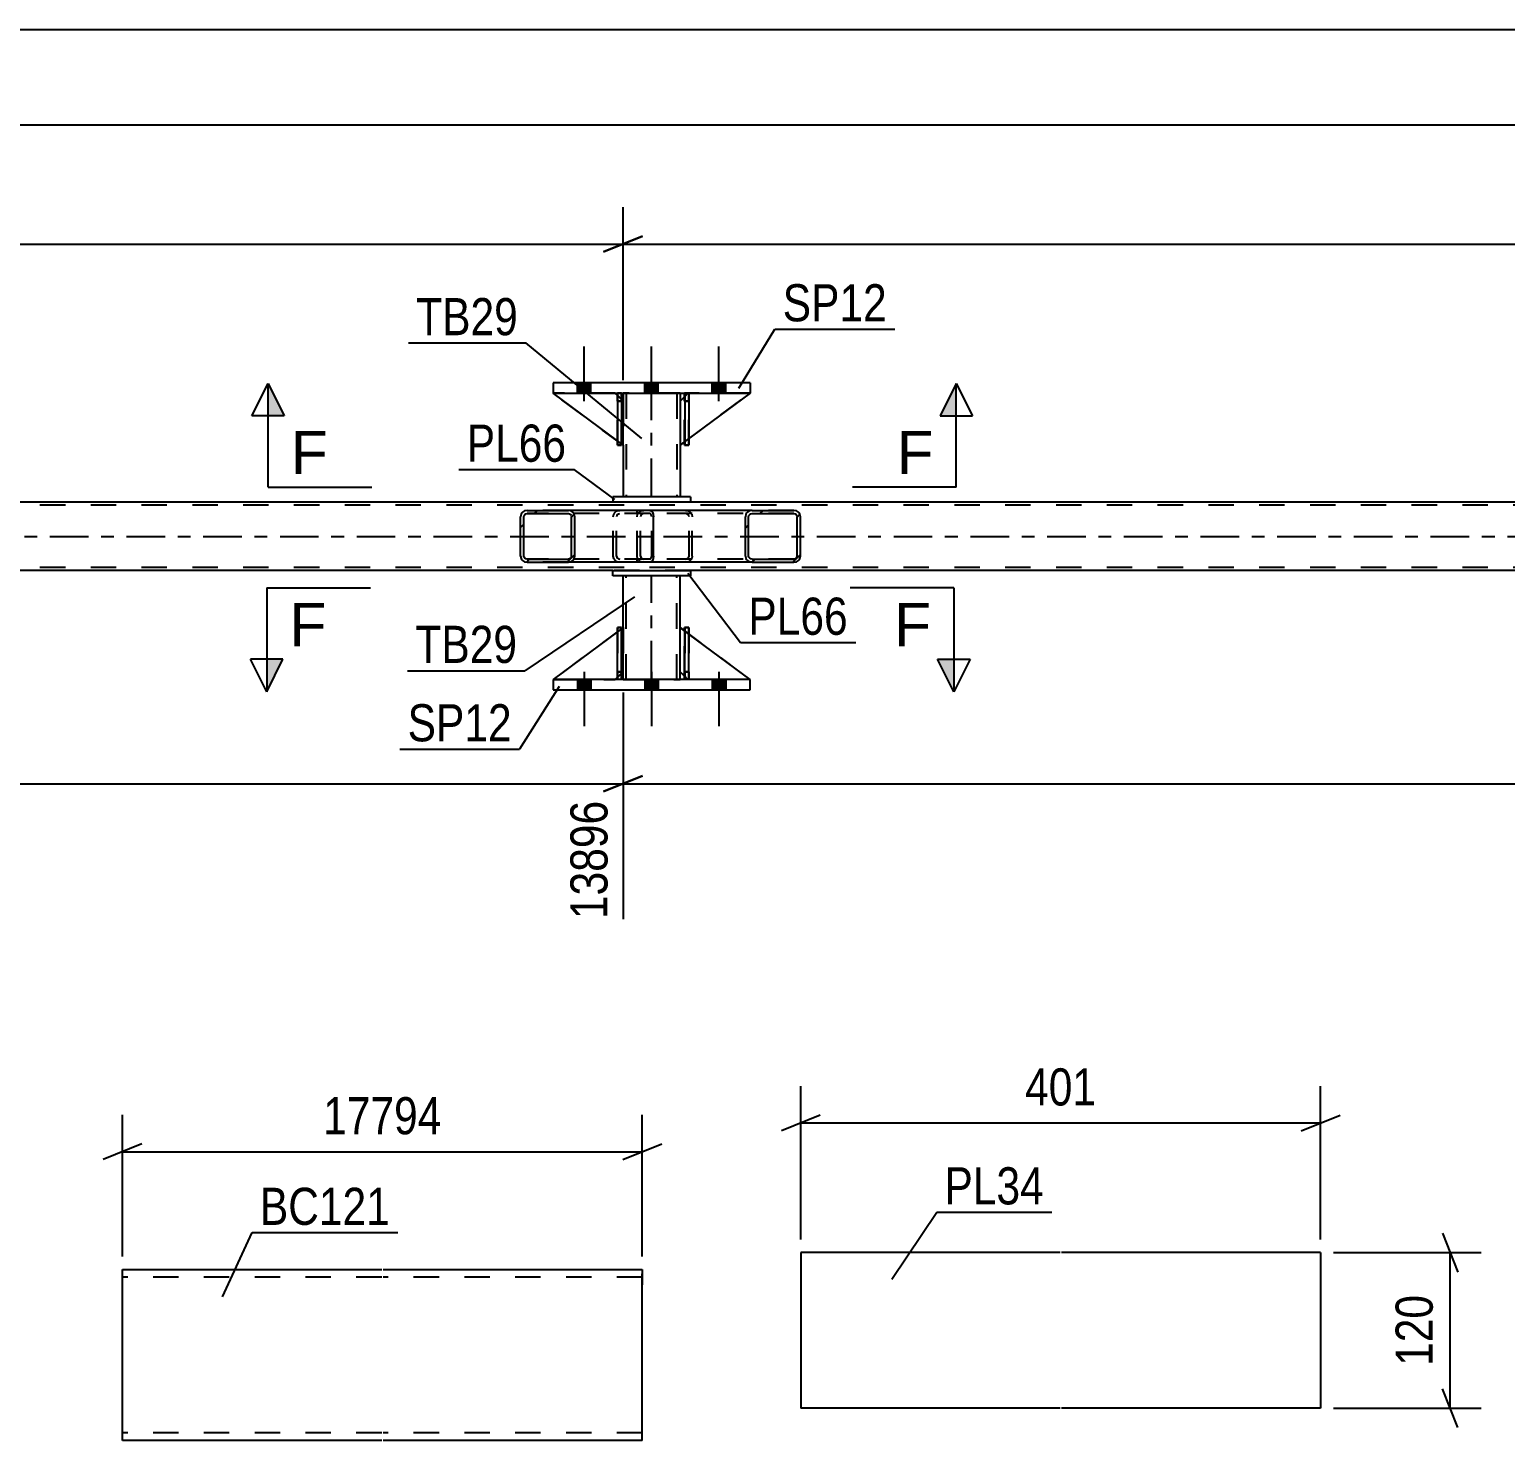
# Model space of a CAD drawing. Header units: millimetres. Extents: x 0 to 841, y 0 to 594.
# Drawn here: x 545.5 to 659.4, y 151.5 to 260.3 of the extents above; entities that cross this region are included whole.
import ezdxf

# ---------------------------------------------------------------- set-up
doc = ezdxf.new("R2010")
doc.units = ezdxf.units.MM
doc.linetypes.add('DXK_LINE_DOT2', pattern=[3.9198, 1.9599, -1.9599])
doc.linetypes.add('DXK_LINE_DOT3', pattern=[5.9187, 2.979, -0.9799, 0.9799, -0.9799])
doc.styles.add('Arial', font='ARIAL.TTF', dxfattribs={"height": 0.2})
doc.styles.add('Arial Narrow', font='ARIALN.TTF', dxfattribs={"height": 0.2})

# ---------------------------------------------------------------- blocks, each defined once
blk = doc.blocks.new('Part-275727060-3989 - 3899')
at = {"color": 7, "linetype": 'DXK_LINE_DOT2'}
for p, q in [((591.21, 214.17), (590.89, 214.17)), ((590.89, 210.77), (590.89, 214.17)), ((590.89, 210.17), (590.89, 214.17)), ((591.21, 214.17), (591.21, 210.77)), ((591.21, 210.17), (591.21, 214.17)), ((591.21, 210.77), (590.89, 210.77)), ((590.89, 210.17), (590.89, 210.77)), ((591.21, 210.77), (591.21, 210.17)), ((591.21, 210.17), (590.89, 210.17)), ((591.21, 210.17), (591.21, 210.17))]:
    blk.add_line(p, q, dxfattribs=at)
blk = doc.blocks.new('Part-275727060-4153 - 3899')
at = {"color": 7, "linetype": 'DXK_LINE_DOT2'}
for p, q in [((591.33, 214.17), (585.93, 210.17)), ((591.33, 210.77), (591.33, 214.17)), ((591.33, 214.17), (591.33, 210.77)), ((590.73, 210.17), (591.33, 210.77)), ((591.33, 210.77), (590.73, 210.17)), ((591.33, 210.77), (591.33, 210.77)), ((585.93, 210.17), (590.73, 210.17))]:
    blk.add_line(p, q, dxfattribs=at)
blk = doc.blocks.new('Bolt-275727060-3951 - 3899')
at = {"linetype": 'Continuous'}
for points in [[(588.85, 210.17), (587.81, 210.17), (587.81, 209.37), (588.85, 209.37)], [(588.85, 210.17), (587.81, 210.17), (587.81, 209.37), (588.85, 209.37)], [(588.85, 210.17), (587.81, 210.17), (587.81, 209.37), (588.85, 209.37)], [(594.05, 210.17), (593.01, 210.17), (593.01, 209.37), (594.05, 209.37)], [(594.05, 210.17), (593.01, 210.17), (593.01, 209.37), (594.05, 209.37)], [(599.25, 210.17), (598.21, 210.17), (598.21, 209.37), (599.25, 209.37)], [(599.25, 210.17), (598.21, 210.17), (598.21, 209.37), (599.25, 209.37)], [(599.25, 210.17), (598.21, 210.17), (598.21, 209.37), (599.25, 209.37)]]:
    blk.add_hatch(color=1, dxfattribs=at).paths.add_polyline_path(points)
at = {"color": 1, "linetype": 'Continuous'}
for p, q in [((588.33, 210.77), (588.33, 206.57)), ((588.33, 210.77), (588.33, 206.57)), ((588.33, 210.77), (588.33, 206.57)), ((593.53, 210.77), (593.53, 206.57)), ((593.53, 210.77), (593.53, 206.57)), ((598.73, 210.77), (598.73, 206.57)), ((598.73, 210.77), (598.73, 206.57)), ((598.73, 210.77), (598.73, 206.57)), ((587.81, 210.17), (587.81, 209.37)), ((587.81, 210.17), (587.81, 209.37)), ((587.81, 210.17), (587.81, 209.37)), ((588.85, 210.17), (588.85, 209.37)), ((588.85, 210.17), (588.85, 209.37)), ((588.85, 210.17), (588.85, 209.37)), ((593.01, 210.17), (593.01, 209.37)), ((593.01, 210.17), (593.01, 209.37)), ((594.05, 210.17), (594.05, 209.37)), ((594.05, 210.17), (594.05, 209.37)), ((598.21, 210.17), (598.21, 209.37)), ((598.21, 210.17), (598.21, 209.37)), ((598.21, 210.17), (598.21, 209.37)), ((599.25, 210.17), (599.25, 209.37)), ((599.25, 210.17), (599.25, 209.37)), ((599.25, 210.17), (599.25, 209.37))]:
    blk.add_line(p, q, dxfattribs=at)
blk = doc.blocks.new('Bolt-275727060-3952 - 3899')
at = {"linetype": 'Continuous'}
for points in [[(587.81, 232.25), (588.85, 232.25), (588.85, 233.05), (587.81, 233.05)], [(587.81, 232.25), (588.85, 232.25), (588.85, 233.05), (587.81, 233.05)], [(587.81, 232.25), (588.85, 232.25), (588.85, 233.05), (587.81, 233.05)], [(593.01, 232.25), (594.05, 232.25), (594.05, 233.05), (593.01, 233.05)], [(593.01, 232.25), (594.05, 232.25), (594.05, 233.05), (593.01, 233.05)], [(598.21, 232.25), (599.25, 232.25), (599.25, 233.05), (598.21, 233.05)], [(598.21, 232.25), (599.25, 232.25), (599.25, 233.05), (598.21, 233.05)], [(598.21, 232.25), (599.25, 232.25), (599.25, 233.05), (598.21, 233.05)]]:
    blk.add_hatch(color=1, dxfattribs=at).paths.add_polyline_path(points)
at = {"color": 1, "linetype": 'Continuous'}
for p, q in [((588.33, 231.65), (588.33, 235.85)), ((588.33, 231.65), (588.33, 235.85)), ((588.33, 231.65), (588.33, 235.85)), ((593.53, 231.65), (593.53, 235.85)), ((593.53, 231.65), (593.53, 235.85)), ((598.73, 231.65), (598.73, 235.85)), ((598.73, 231.65), (598.73, 235.85)), ((598.73, 231.65), (598.73, 235.85)), ((587.81, 232.25), (587.81, 233.05)), ((587.81, 232.25), (587.81, 233.05)), ((587.81, 232.25), (587.81, 233.05)), ((588.85, 232.25), (588.85, 233.05)), ((588.85, 232.25), (588.85, 233.05)), ((588.85, 232.25), (588.85, 233.05)), ((593.01, 232.25), (593.01, 233.05)), ((593.01, 232.25), (593.01, 233.05)), ((594.05, 232.25), (594.05, 233.05)), ((594.05, 232.25), (594.05, 233.05)), ((598.21, 232.25), (598.21, 233.05)), ((598.21, 232.25), (598.21, 233.05)), ((598.21, 232.25), (598.21, 233.05)), ((599.25, 232.25), (599.25, 233.05)), ((599.25, 232.25), (599.25, 233.05)), ((599.25, 232.25), (599.25, 233.05))]:
    blk.add_line(p, q, dxfattribs=at)
blk = doc.blocks.new('Part-275727060-3961 - 3899')
at = {"color": 7, "linetype": 'DXK_LINE_DOT2'}
for p, q in [((732.53, 223.61), (73.61, 223.61)), ((596.53, 223.85), (590.53, 223.85)), ((732.53, 218.81), (73.61, 218.81)), ((596.53, 218.57), (590.53, 218.57))]:
    blk.add_line(p, q, dxfattribs=at)
at = {"color": 2, "linetype": 'Continuous'}
for p, q in [((590.53, 223.85), (341.12, 223.85)), ((732.53, 223.85), (596.53, 223.85)), ((590.53, 218.57), (341.12, 218.57)), ((732.53, 218.57), (596.53, 218.57))]:
    blk.add_line(p, q, dxfattribs=at)
at = {"color": 7, "linetype": 'DXK_LINE_DOT3'}
blk.add_line((73.61, 221.21), (732.53, 221.21), dxfattribs=at)
blk = doc.blocks.new('Part-275727060-3987 - 3899')
at = {"color": 2, "linetype": 'Continuous'}
for p, q in [((590.89, 210.17), (590.89, 214.17)), ((590.89, 214.17), (591.21, 214.17)), ((591.21, 210.17), (591.21, 214.17)), ((590.89, 210.17), (590.89, 210.17)), ((591.21, 210.17), (590.89, 210.17))]:
    blk.add_line(p, q, dxfattribs=at)
at = {"color": 7, "linetype": 'DXK_LINE_DOT2'}
for p, q in [((590.89, 214.17), (590.89, 210.77)), ((591.21, 210.77), (591.21, 214.17)), ((590.89, 210.77), (590.89, 210.17)), ((590.89, 210.77), (591.21, 210.77)), ((591.21, 210.17), (591.21, 210.77)), ((591.21, 210.17), (591.21, 210.17))]:
    blk.add_line(p, q, dxfattribs=at)
blk = doc.blocks.new('Part-275727060-4003 - 3899')
at = {"color": 2, "linetype": 'Continuous'}
for p, q in [((591.21, 232.25), (590.89, 232.25)), ((590.89, 232.25), (590.89, 228.25)), ((591.21, 232.25), (591.21, 232.25)), ((591.21, 232.25), (591.21, 228.25)), ((591.21, 228.25), (590.89, 228.25))]:
    blk.add_line(p, q, dxfattribs=at)
at = {"color": 7, "linetype": 'DXK_LINE_DOT2'}
for p, q in [((590.89, 231.65), (590.89, 232.25)), ((591.21, 231.65), (590.89, 231.65)), ((590.89, 231.65), (590.89, 228.25)), ((591.21, 231.65), (591.21, 232.25)), ((591.21, 232.25), (591.21, 232.25)), ((591.21, 228.25), (591.21, 231.65))]:
    blk.add_line(p, q, dxfattribs=at)
blk = doc.blocks.new('Part-275727060-4005 - 3899')
at = {"color": 7, "linetype": 'DXK_LINE_DOT2'}
for p, q in [((590.89, 231.65), (590.89, 232.25)), ((590.89, 232.25), (590.89, 232.25)), ((590.89, 232.25), (590.89, 228.25)), ((591.21, 232.25), (590.89, 232.25)), ((590.89, 228.25), (590.89, 231.65)), ((590.89, 231.65), (591.21, 231.65)), ((591.21, 231.65), (591.21, 232.25)), ((591.21, 228.25), (591.21, 232.25)), ((591.21, 231.65), (591.21, 228.25)), ((590.89, 228.25), (591.21, 228.25))]:
    blk.add_line(p, q, dxfattribs=at)
blk = doc.blocks.new('Part-275727060-4088 - 3899')
at = {"linetype": 'Continuous'}
h = blk.add_hatch(dxfattribs=at)
h.set_pattern_fill('', scale=0.7, style=0, pattern_type=0)
h.set_pattern_definition([(45, (587.5722, 222.9175), (-1.57154, 1.57154), [])])
h.paths.add_polyline_path([(587.61, 222.73), (587.57, 222.92), (587.46, 223.07), (587.3, 223.18), (587.11, 223.21), (583.92, 223.21), (583.73, 223.18), (583.57, 223.07), (583.46, 222.92), (583.42, 222.73), (583.42, 219.69), (583.46, 219.51), (583.57, 219.35), (583.73, 219.25), (583.92, 219.21), (587.11, 219.21), (587.3, 219.25), (587.46, 219.35), (587.57, 219.51), (587.61, 219.69)])
h.paths.add_polyline_path([(587.34, 219.6), (587.29, 219.52), (587.2, 219.47), (587.11, 219.45), (583.92, 219.45), (583.83, 219.47), (583.75, 219.52), (583.69, 219.6), (583.67, 219.69), (583.67, 222.73), (583.69, 222.83), (583.75, 222.9), (583.83, 222.96), (583.92, 222.97), (587.11, 222.97), (587.2, 222.96), (587.29, 222.9), (587.34, 222.83), (587.36, 222.73), (587.36, 219.69)])
at = {"color": 2, "linetype": 'Continuous'}
for p, q in [((583.92, 223.21), (583.73, 223.18)), ((583.92, 223.21), (587.11, 223.21)), ((593.41, 223.21), (587.11, 223.21)), ((587.3, 223.18), (587.11, 223.21)), ((593.41, 223.21), (593.51, 223.18)), ((583.46, 222.92), (583.42, 222.73)), ((583.42, 219.69), (583.42, 222.73)), ((583.67, 222.73), (583.69, 222.83)), ((583.67, 219.69), (583.67, 222.73)), ((583.69, 222.83), (583.75, 222.9)), ((583.75, 222.9), (583.83, 222.96)), ((583.83, 222.96), (583.92, 222.97)), ((583.92, 222.97), (587.11, 222.97)), ((587.11, 222.97), (587.2, 222.96)), ((587.2, 222.96), (587.29, 222.9)), ((587.29, 222.9), (587.34, 222.83)), ((587.34, 222.83), (587.36, 222.73)), ((587.36, 219.69), (587.36, 222.73)), ((587.61, 222.73), (587.57, 222.92)), ((587.61, 219.69), (587.61, 222.73)), ((593.51, 223.18), (593.6, 223.07)), ((593.6, 223.07), (593.66, 222.92)), ((593.66, 222.92), (593.68, 222.73)), ((593.68, 219.69), (593.68, 222.73)), ((583.42, 219.69), (583.46, 219.51)), ((583.69, 219.6), (583.67, 219.69)), ((583.75, 219.52), (583.69, 219.6)), ((583.73, 219.25), (583.92, 219.21)), ((583.83, 219.47), (583.75, 219.52)), ((583.92, 219.45), (583.83, 219.47)), ((583.92, 219.45), (587.11, 219.45)), ((583.92, 219.21), (587.11, 219.21)), ((587.2, 219.47), (587.11, 219.45)), ((587.11, 219.21), (587.3, 219.25)), ((593.41, 219.21), (587.11, 219.21)), ((587.29, 219.52), (587.2, 219.47)), ((587.34, 219.6), (587.29, 219.52)), ((587.36, 219.69), (587.34, 219.6)), ((587.57, 219.51), (587.61, 219.69)), ((593.51, 219.25), (593.41, 219.21)), ((593.6, 219.35), (593.51, 219.25)), ((593.66, 219.51), (593.6, 219.35)), ((593.68, 219.69), (593.66, 219.51))]:
    blk.add_line(p, q, dxfattribs=at)
at = {"color": 7, "linetype": 'DXK_LINE_DOT2'}
for p, q in [((587.11, 223.21), (583.92, 223.21)), ((590.88, 223.18), (591.07, 223.21)), ((592.42, 222.97), (592.42, 223.21)), ((593.41, 222.97), (583.92, 222.97)), ((590.57, 222.73), (590.61, 222.92)), ((590.57, 219.69), (590.57, 222.73)), ((590.84, 222.83), (590.82, 222.73)), ((590.82, 219.69), (590.82, 222.73)), ((590.9, 222.9), (590.84, 222.83)), ((590.9, 222.9), (590.92, 222.92)), ((590.92, 222.92), (590.98, 222.96)), ((590.98, 222.96), (591.07, 222.97)), ((593.46, 222.96), (593.41, 222.97)), ((593.5, 222.9), (593.46, 222.96)), ((593.53, 222.83), (593.5, 222.9)), ((593.54, 222.73), (593.53, 222.83)), ((593.54, 219.69), (593.54, 222.73)), ((593.41, 219.45), (583.92, 219.45)), ((587.11, 219.21), (583.92, 219.21)), ((590.61, 219.51), (590.57, 219.69)), ((590.82, 219.69), (590.84, 219.6)), ((590.84, 219.6), (590.9, 219.52)), ((591.07, 219.21), (590.88, 219.25)), ((590.9, 219.52), (590.98, 219.47)), ((590.98, 219.47), (591.07, 219.45)), ((592.42, 219.21), (592.42, 219.45)), ((593.41, 219.45), (593.46, 219.47)), ((593.46, 219.47), (593.5, 219.52)), ((593.5, 219.52), (593.53, 219.6)), ((593.53, 219.6), (593.54, 219.69))]:
    blk.add_line(p, q, dxfattribs=at)
at = {"color": 2, "linetype": 'Continuous'}
for centre, start, end in [((583.91, 222.72), 111.1941, 156.1506), ((587.12, 222.72), 23.8494, 68.8059), ((583.91, 219.71), 203.8494, 248.8059), ((587.12, 219.71), 291.1941, 336.1506)]:
    blk.add_arc(centre, 0.492, start, end, dxfattribs=at)
at = {"color": 7, "linetype": 'DXK_LINE_DOT2'}
for centre, start, end in [((591.06, 222.72), 111.1941, 156.1506), ((591.06, 219.71), 203.8494, 248.8059)]:
    blk.add_arc(centre, 0.492, start, end, dxfattribs=at)
blk = doc.blocks.new('Part-275727060-4090 - 3899')
at = {"linetype": 'Continuous'}
h = blk.add_hatch(dxfattribs=at)
h.set_pattern_fill('', scale=0.7, style=0, pattern_type=0)
h.set_pattern_definition([(45, (604.983, 222.9175), (-1.57154, 1.57154), [])])
h.paths.add_polyline_path([(605.02, 222.73), (604.98, 222.92), (604.87, 223.07), (604.71, 223.18), (604.51, 223.21), (601.28, 223.21), (601.08, 223.18), (600.91, 223.07), (600.8, 222.92), (600.77, 222.73), (600.77, 219.69), (600.8, 219.51), (600.91, 219.35), (601.08, 219.25), (601.28, 219.21), (604.51, 219.21), (604.71, 219.25), (604.87, 219.35), (604.98, 219.51), (605.02, 219.69)])
h.paths.add_polyline_path([(604.75, 219.6), (604.69, 219.52), (604.61, 219.47), (604.51, 219.45), (601.28, 219.45), (601.18, 219.47), (601.1, 219.52), (601.04, 219.6), (601.02, 219.69), (601.02, 222.73), (601.04, 222.83), (601.1, 222.9), (601.18, 222.96), (601.28, 222.97), (604.51, 222.97), (604.61, 222.96), (604.69, 222.9), (604.75, 222.83), (604.77, 222.73), (604.77, 219.69)])
at = {"color": 7, "linetype": 'DXK_LINE_DOT2'}
for p, q in [((592.73, 223.18), (592.93, 223.21)), ((593.41, 223.21), (592.93, 223.21)), ((596.16, 223.21), (596.36, 223.18)), ((604.51, 223.21), (601.28, 223.21)), ((592.42, 222.73), (592.45, 222.92)), ((592.42, 219.69), (592.42, 222.73)), ((592.69, 222.83), (592.67, 222.73)), ((592.67, 219.69), (592.67, 222.73)), ((592.75, 222.9), (592.69, 222.83)), ((592.83, 222.96), (592.75, 222.9)), ((592.93, 222.97), (592.83, 222.96)), ((604.51, 222.97), (592.93, 222.97)), ((596.26, 222.96), (596.16, 222.97)), ((596.34, 222.9), (596.26, 222.96)), ((596.4, 222.83), (596.34, 222.9)), ((596.42, 222.73), (596.4, 222.83)), ((596.42, 219.69), (596.42, 222.73)), ((596.63, 222.92), (596.67, 222.73)), ((596.67, 219.69), (596.67, 222.73)), ((592.45, 219.51), (592.42, 219.69)), ((592.67, 219.69), (592.69, 219.6)), ((592.69, 219.6), (592.75, 219.52)), ((592.93, 219.21), (592.73, 219.25)), ((592.75, 219.52), (592.83, 219.47)), ((592.83, 219.47), (592.93, 219.45)), ((604.51, 219.45), (592.93, 219.45)), ((593.41, 219.21), (592.93, 219.21)), ((596.16, 219.45), (596.26, 219.47)), ((596.36, 219.25), (596.16, 219.21)), ((596.26, 219.47), (596.34, 219.52)), ((596.34, 219.52), (596.4, 219.6)), ((596.4, 219.6), (596.42, 219.69)), ((596.67, 219.69), (596.63, 219.51)), ((601.28, 219.21), (604.51, 219.21))]:
    blk.add_line(p, q, dxfattribs=at)
at = {"color": 2, "linetype": 'Continuous'}
for p, q in [((601.28, 223.21), (593.41, 223.21)), ((601.28, 223.21), (601.08, 223.18)), ((601.28, 223.21), (604.51, 223.21)), ((604.71, 223.18), (604.51, 223.21)), ((600.8, 222.92), (600.77, 222.73)), ((600.77, 219.69), (600.77, 222.73)), ((601.02, 222.73), (601.04, 222.83)), ((601.02, 219.69), (601.02, 222.73)), ((601.04, 222.83), (601.1, 222.9)), ((601.1, 222.9), (601.18, 222.96)), ((601.18, 222.96), (601.28, 222.97)), ((601.28, 222.97), (604.51, 222.97)), ((604.51, 222.97), (604.61, 222.96)), ((604.61, 222.96), (604.69, 222.9)), ((604.69, 222.9), (604.75, 222.83)), ((604.75, 222.83), (604.77, 222.73)), ((604.77, 219.69), (604.77, 222.73)), ((605.02, 222.73), (604.98, 222.92)), ((605.02, 219.69), (605.02, 222.73)), ((601.28, 219.21), (593.41, 219.21)), ((600.77, 219.69), (600.8, 219.51)), ((601.04, 219.6), (601.02, 219.69)), ((601.1, 219.52), (601.04, 219.6)), ((601.08, 219.25), (601.28, 219.21)), ((601.18, 219.47), (601.1, 219.52)), ((601.28, 219.45), (601.18, 219.47)), ((601.28, 219.45), (604.51, 219.45)), ((601.28, 219.21), (604.51, 219.21)), ((604.61, 219.47), (604.51, 219.45)), ((604.51, 219.21), (604.71, 219.25)), ((604.69, 219.52), (604.61, 219.47)), ((604.75, 219.6), (604.69, 219.52)), ((604.77, 219.69), (604.75, 219.6)), ((604.98, 219.51), (605.02, 219.69))]:
    blk.add_line(p, q, dxfattribs=at)
at = {"color": 7, "linetype": 'DXK_LINE_DOT2'}
for centre, start, end in [((592.91, 222.71), 110.7583, 155.68), ((596.18, 222.71), 24.3199, 69.2417), ((592.91, 219.71), 204.3199, 249.2417), ((596.18, 219.71), 290.7583, 335.68)]:
    blk.add_arc(centre, 0.496, start, end, dxfattribs=at)
at = {"color": 2, "linetype": 'Continuous'}
for centre, start, end in [((601.26, 222.71), 110.7583, 155.68), ((604.53, 222.71), 24.32, 69.2417), ((601.26, 219.71), 204.32, 249.2417), ((604.53, 219.71), 290.7583, 335.68)]:
    blk.add_arc(centre, 0.496, start, end, dxfattribs=at)
blk = doc.blocks.new('Part-275727060-4098 - 3899')
at = {"color": 2, "linetype": 'Continuous'}
for p, q in [((591.33, 232.25), (591.33, 231.65)), ((595.73, 232.25), (595.73, 231.65)), ((591.33, 228.25), (591.33, 224.25)), ((595.73, 228.25), (595.73, 224.25))]:
    blk.add_line(p, q, dxfattribs=at)
at = {"color": 7, "linetype": 'DXK_LINE_DOT2'}
for p, q in [((595.73, 232.25), (591.33, 232.25)), ((591.33, 231.65), (591.33, 228.25)), ((591.57, 232.25), (591.57, 224.25)), ((595.49, 232.25), (595.49, 224.25)), ((595.73, 231.65), (595.73, 228.25)), ((595.73, 224.25), (591.33, 224.25))]:
    blk.add_line(p, q, dxfattribs=at)
at = {"color": 7, "linetype": 'DXK_LINE_DOT3'}
blk.add_line((593.53, 224.25), (593.53, 232.25), dxfattribs=at)
blk = doc.blocks.new('Part-275727060-4120 - 3899')
at = {"color": 2, "linetype": 'Continuous'}
for p, q in [((596.53, 224.25), (590.53, 224.25)), ((590.53, 224.25), (590.53, 223.85)), ((596.53, 223.85), (590.53, 223.85)), ((596.53, 224.25), (596.53, 223.85))]:
    blk.add_line(p, q, dxfattribs=at)
blk = doc.blocks.new('Part-275727060-4125 - 3899')
at = {"color": 2, "linetype": 'Continuous'}
for p, q in [((590.53, 218.57), (596.53, 218.57)), ((590.53, 218.17), (590.53, 218.57)), ((596.53, 218.17), (590.53, 218.17)), ((596.53, 218.57), (596.53, 218.17))]:
    blk.add_line(p, q, dxfattribs=at)
blk = doc.blocks.new('Part-275727060-4130 - 3899')
at = {"color": 2, "linetype": 'Continuous'}
for p, q in [((591.33, 214.17), (591.33, 218.17)), ((595.73, 214.17), (595.73, 218.17)), ((591.33, 210.17), (591.33, 210.77)), ((595.73, 210.17), (595.73, 210.77))]:
    blk.add_line(p, q, dxfattribs=at)
at = {"color": 7, "linetype": 'DXK_LINE_DOT2'}
for p, q in [((595.73, 218.17), (591.33, 218.17)), ((591.57, 210.17), (591.57, 218.17)), ((595.49, 210.17), (595.49, 218.17)), ((591.33, 210.77), (591.33, 214.17)), ((595.73, 210.77), (595.73, 214.17)), ((591.33, 210.17), (595.73, 210.17))]:
    blk.add_line(p, q, dxfattribs=at)
at = {"color": 7, "linetype": 'DXK_LINE_DOT3'}
blk.add_line((593.53, 210.17), (593.53, 218.17), dxfattribs=at)
blk = doc.blocks.new('Part-275727060-4135 - 3899')
at = {"color": 2, "linetype": 'Continuous'}
for p, q in [((601.13, 233.05), (585.93, 233.05)), ((585.93, 233.05), (585.93, 232.25)), ((601.13, 233.05), (601.13, 232.25)), ((585.93, 232.25), (601.13, 232.25))]:
    blk.add_line(p, q, dxfattribs=at)
blk = doc.blocks.new('Part-275727060-4140 - 3899')
at = {"color": 2, "linetype": 'Continuous'}
for p, q in [((601.13, 210.17), (585.93, 210.17)), ((585.93, 210.17), (585.93, 209.37)), ((601.13, 209.37), (601.13, 210.17)), ((585.93, 209.37), (601.13, 209.37))]:
    blk.add_line(p, q, dxfattribs=at)
blk = doc.blocks.new('Part-275727060-4142 - 3899')
at = {"color": 7, "linetype": 'DXK_LINE_DOT2'}
for p, q in [((596.08, 231.65), (596.08, 232.25)), ((596.08, 232.25), (596.09, 232.25)), ((596.09, 232.25), (596.08, 228.25)), ((596.41, 232.25), (596.08, 232.25)), ((596.08, 228.25), (596.08, 231.65)), ((596.08, 231.65), (596.4, 231.65)), ((596.4, 231.65), (596.4, 232.25)), ((596.4, 228.25), (596.41, 232.25)), ((596.4, 231.65), (596.4, 228.25)), ((596.08, 228.25), (596.4, 228.25))]:
    blk.add_line(p, q, dxfattribs=at)
blk = doc.blocks.new('Part-275727060-4144 - 3899')
at = {"color": 2, "linetype": 'Continuous'}
for p, q in [((596.41, 232.25), (596.09, 232.25)), ((596.09, 232.25), (596.09, 228.25)), ((596.41, 232.25), (596.41, 232.25)), ((596.41, 232.25), (596.41, 228.25)), ((596.41, 228.25), (596.09, 228.25))]:
    blk.add_line(p, q, dxfattribs=at)
at = {"color": 7, "linetype": 'DXK_LINE_DOT2'}
for p, q in [((596.09, 231.65), (596.09, 232.25)), ((596.41, 231.65), (596.09, 231.65)), ((596.09, 231.65), (596.09, 228.25)), ((596.41, 231.65), (596.41, 232.25)), ((596.41, 232.25), (596.41, 232.25)), ((596.41, 228.25), (596.41, 231.65))]:
    blk.add_line(p, q, dxfattribs=at)
blk = doc.blocks.new('Part-275727060-4145 - 3899')
at = {"color": 7, "linetype": 'DXK_LINE_DOT2'}
for p, q in [((591.33, 228.25), (585.93, 232.25)), ((585.93, 232.25), (590.73, 232.25)), ((590.73, 232.25), (591.33, 231.65)), ((591.33, 231.65), (590.73, 232.25)), ((591.33, 231.65), (591.33, 228.25)), ((591.33, 231.65), (591.33, 231.65)), ((591.33, 231.65), (591.33, 228.25))]:
    blk.add_line(p, q, dxfattribs=at)
blk = doc.blocks.new('Part-275727060-4146 - 3899')
at = {"color": 2, "linetype": 'Continuous'}
for p, q in [((590.89, 228.58), (585.93, 232.25)), ((590.89, 232.1), (590.73, 232.25)), ((591.33, 231.65), (591.21, 231.78)), ((591.33, 231.65), (591.33, 231.65)), ((591.33, 228.25), (591.33, 231.65)), ((591.21, 228.35), (591.33, 228.25)), ((591.33, 228.25), (591.33, 228.25))]:
    blk.add_line(p, q, dxfattribs=at)
at = {"color": 7, "linetype": 'DXK_LINE_DOT2'}
for p, q in [((590.73, 232.25), (585.93, 232.25)), ((590.73, 232.25), (591.33, 231.65)), ((591.21, 231.78), (590.89, 232.1)), ((591.33, 231.65), (591.33, 228.25)), ((591.21, 228.35), (590.89, 228.58))]:
    blk.add_line(p, q, dxfattribs=at)
blk = doc.blocks.new('Part-275727060-4147 - 3899')
at = {"color": 7, "linetype": 'DXK_LINE_DOT2'}
for p, q in [((596.33, 232.25), (595.73, 231.65)), ((595.73, 228.25), (601.13, 232.25)), ((595.73, 231.65), (595.73, 228.25)), ((601.13, 232.25), (596.33, 232.25))]:
    blk.add_line(p, q, dxfattribs=at)
blk = doc.blocks.new('Part-275727060-4148 - 3899')
at = {"color": 2, "linetype": 'Continuous'}
for p, q in [((596.09, 232.01), (595.73, 231.65)), ((595.73, 231.65), (595.73, 228.25)), ((601.13, 232.25), (596.41, 228.75)), ((596.09, 228.52), (595.73, 228.25))]:
    blk.add_line(p, q, dxfattribs=at)
at = {"color": 7, "linetype": 'DXK_LINE_DOT2'}
for p, q in [((596.33, 232.25), (596.09, 232.01)), ((601.13, 232.25), (596.33, 232.25)), ((596.41, 228.75), (596.09, 228.52))]:
    blk.add_line(p, q, dxfattribs=at)
blk = doc.blocks.new('Part-275727060-4150 - 3899')
at = {"color": 7, "linetype": 'DXK_LINE_DOT2'}
for p, q in [((596.4, 214.17), (596.08, 214.17)), ((596.08, 210.77), (596.08, 214.17)), ((596.09, 210.17), (596.08, 214.17)), ((596.4, 214.17), (596.4, 210.77)), ((596.41, 210.17), (596.4, 214.17)), ((596.4, 210.77), (596.08, 210.77)), ((596.08, 210.17), (596.08, 210.77)), ((596.4, 210.77), (596.4, 210.17)), ((596.41, 210.17), (596.08, 210.17)), ((596.4, 210.17), (596.41, 210.17))]:
    blk.add_line(p, q, dxfattribs=at)
blk = doc.blocks.new('Part-275727060-4152 - 3899')
at = {"color": 2, "linetype": 'Continuous'}
for p, q in [((596.09, 210.17), (596.09, 214.17)), ((596.09, 214.17), (596.41, 214.17)), ((596.41, 210.17), (596.41, 214.17)), ((596.09, 210.17), (596.09, 210.17)), ((596.41, 210.17), (596.09, 210.17))]:
    blk.add_line(p, q, dxfattribs=at)
at = {"color": 7, "linetype": 'DXK_LINE_DOT2'}
for p, q in [((596.09, 214.17), (596.09, 210.77)), ((596.41, 210.77), (596.41, 214.17)), ((596.09, 210.77), (596.09, 210.17)), ((596.09, 210.77), (596.41, 210.77)), ((596.41, 210.17), (596.41, 210.77)), ((596.41, 210.17), (596.41, 210.17))]:
    blk.add_line(p, q, dxfattribs=at)
blk = doc.blocks.new('Part-275727060-4154 - 3899')
at = {"color": 2, "linetype": 'Continuous'}
for p, q in [((591.33, 214.17), (591.21, 214.08)), ((591.33, 210.77), (591.33, 214.17)), ((590.89, 213.84), (585.93, 210.17)), ((591.33, 210.77), (591.21, 210.65)), ((591.33, 210.77), (591.33, 210.77)), ((590.89, 210.33), (590.73, 210.17))]:
    blk.add_line(p, q, dxfattribs=at)
at = {"color": 7, "linetype": 'DXK_LINE_DOT2'}
for p, q in [((591.33, 210.77), (591.33, 214.17)), ((591.21, 214.08), (590.89, 213.84)), ((591.33, 210.77), (590.73, 210.17)), ((585.93, 210.17), (590.73, 210.17)), ((591.21, 210.65), (590.89, 210.33))]:
    blk.add_line(p, q, dxfattribs=at)
blk = doc.blocks.new('Part-275727060-4155 - 3899')
at = {"color": 7, "linetype": 'DXK_LINE_DOT2'}
for p, q in [((595.73, 210.77), (595.73, 214.17)), ((595.73, 214.17), (601.13, 210.17)), ((596.33, 210.17), (595.73, 210.77)), ((601.13, 210.17), (596.33, 210.17))]:
    blk.add_line(p, q, dxfattribs=at)
blk = doc.blocks.new('Part-275727060-4156 - 3899')
at = {"color": 2, "linetype": 'Continuous'}
for p, q in [((595.73, 210.77), (595.73, 214.17)), ((596.09, 213.91), (595.73, 214.17)), ((601.13, 210.17), (596.41, 213.67)), ((596.09, 210.42), (595.73, 210.77))]:
    blk.add_line(p, q, dxfattribs=at)
at = {"color": 7, "linetype": 'DXK_LINE_DOT2'}
for p, q in [((596.41, 213.67), (596.09, 213.91)), ((596.33, 210.17), (596.09, 210.42)), ((601.13, 210.17), (596.33, 210.17)), ((601.13, 210.17), (601.13, 210.17)), ((601.13, 210.17), (601.13, 210.17))]:
    blk.add_line(p, q, dxfattribs=at)
blk = doc.blocks.new('Part-275727060-5483 - 5477')
at = {"color": 2, "linetype": 'Continuous'}
for p, q in [((625.05, 165.96), (605.05, 165.96)), ((605.05, 165.96), (605.05, 153.96)), ((645.15, 165.96), (625.15, 165.96)), ((645.15, 165.96), (645.15, 153.96)), ((625.05, 153.96), (605.05, 153.96)), ((645.15, 153.96), (625.15, 153.96))]:
    blk.add_line(p, q, dxfattribs=at)
blk = doc.blocks.new('Part-275727060-5895 - 5887')
at = {"color": 2, "linetype": 'Continuous'}
for p, q in [((552.71, 151.56), (552.71, 164.67)), ((552.71, 164.67), (572.71, 164.67)), ((572.81, 164.67), (592.81, 164.67)), ((592.81, 164.67), (592.81, 164.58)), ((592.81, 164.58), (592.81, 163.47)), ((592.81, 151.47), (592.81, 163.47)), ((552.71, 151.47), (552.71, 151.56)), ((572.71, 151.47), (552.71, 151.47)), ((592.81, 151.47), (572.81, 151.47))]:
    blk.add_line(p, q, dxfattribs=at)
at = {"color": 7, "linetype": 'DXK_LINE_DOT2'}
for p, q in [((572.71, 164.07), (552.71, 164.07)), ((592.81, 164.07), (572.81, 164.07)), ((592.81, 163.47), (592.81, 164.32)), ((552.71, 152.07), (552.71, 152.11)), ((572.71, 152.07), (552.71, 152.07)), ((552.71, 151.47), (552.71, 151.47)), ((592.81, 152.07), (572.81, 152.07)), ((592.81, 152.07), (592.81, 152.11))]:
    blk.add_line(p, q, dxfattribs=at)
blk = doc.blocks.new('StraightDimension-275727060-4253 - 3899')
at = {"color": 7, "linetype": 'Continuous'}
for p, q in [((741.15, 217.57), (741.15, 191.69)), ((591.33, 209.17), (591.33, 191.69)), ((592.83, 202.73), (589.83, 201.53)), ((739.65, 201.53), (742.65, 202.73)), ((591.33, 202.13), (741.15, 202.13))]:
    blk.add_line(p, q, dxfattribs=at)
at = {"color": 0}
blk.add_wipeout([(670.5, 202.88), (670.5, 207.08), (661.98, 207.08), (661.98, 202.88)], dxfattribs=at)
at = {"color": 3, "style": 'Arial Narrow'}
blk.add_text('3899', height=2.863, dxfattribs=at).set_placement((662.58, 203.48))
at = {"color": 0, "linetype": 'Continuous'}
blk.add_wipeout([(740.55, 201.43), (736.35, 201.43), (736.35, 191.09), (740.55, 191.09)], dxfattribs=at)
at = {"color": 3, "linetype": 'Continuous', "style": 'Arial Narrow'}
blk.add_text('17794', height=2.863, rotation=90.0002, dxfattribs=at).set_placement((739.95, 191.69))
blk = doc.blocks.new('StraightDimension-275727060-4231 - 3899')
at = {"color": 7, "linetype": 'Continuous'}
blk.add_line((64.35, 260.31), (741.79, 260.31), dxfattribs=at)
blk = doc.blocks.new('StraightDimension-275727060-4195 - 3899')
at = {"color": 7, "linetype": 'Continuous'}
for p, q in [((591.33, 233.25), (591.33, 246.61)), ((741.15, 224.85), (741.15, 246.61)), ((592.83, 244.36), (589.83, 243.16)), ((591.33, 243.76), (741.15, 243.76)), ((739.65, 243.16), (742.65, 244.36))]:
    blk.add_line(p, q, dxfattribs=at)
at = {"color": 0}
blk.add_wipeout([(670.5, 244.51), (670.5, 248.71), (661.98, 248.71), (661.98, 244.51)], dxfattribs=at)
at = {"color": 3, "style": 'Arial Narrow'}
blk.add_text('3899', height=2.863, dxfattribs=at).set_placement((662.58, 245.11))
blk = doc.blocks.new('StraightDimension-275727060-4190 - 3899')
at = {"color": 7, "linetype": 'Continuous'}
for p, q in [((591.33, 233.25), (591.33, 246.61)), ((335.92, 243.76), (591.33, 243.76)), ((589.83, 243.16), (592.83, 244.36))]:
    blk.add_line(p, q, dxfattribs=at)
blk = doc.blocks.new('StraightDimension-275727060-4210 - 3899')
at = {"color": 7, "linetype": 'Continuous'}
blk.add_line((64.99, 252.96), (741.15, 252.96), dxfattribs=at)
blk = doc.blocks.new('StraightDimension-275727060-4258 - 3899')
at = {"color": 7, "linetype": 'Continuous'}
for p, q in [((591.33, 209.17), (591.33, 191.69)), ((589.83, 201.53), (592.83, 202.73)), ((335.92, 202.13), (591.33, 202.13))]:
    blk.add_line(p, q, dxfattribs=at)
at = {"color": 0, "linetype": 'Continuous'}
blk.add_wipeout([(590.73, 201.43), (586.53, 201.43), (586.53, 191.09), (590.73, 191.09)], dxfattribs=at)
at = {"color": 3, "linetype": 'Continuous', "style": 'Arial Narrow'}
blk.add_text('13896', height=2.863, rotation=90.0002, dxfattribs=at).set_placement((590.13, 191.69))
blk = doc.blocks.new('StraightDimension-275727060-5486 - 5477')
at = {"color": 7, "linetype": 'Continuous'}
for p, q in [((654.55, 167.46), (655.75, 164.46)), ((646.15, 165.96), (657.55, 165.96)), ((655.15, 153.96), (655.15, 165.96)), ((655.75, 152.46), (654.55, 155.46)), ((646.15, 153.96), (657.55, 153.96))]:
    blk.add_line(p, q, dxfattribs=at)
at = {"color": 0}
blk.add_wipeout([(654.4, 163.3), (650.2, 163.3), (650.2, 156.62), (654.4, 156.62)], dxfattribs=at)
at = {"color": 3, "style": 'Arial Narrow'}
blk.add_text('120', height=2.863, rotation=90.0002, dxfattribs=at).set_placement((653.8, 157.22))
blk = doc.blocks.new('StraightDimension-275727060-5497 - 5477')
at = {"color": 7, "linetype": 'Continuous'}
for p, q in [((605.05, 166.96), (605.05, 178.81)), ((645.15, 166.96), (645.15, 178.81)), ((606.55, 176.56), (603.55, 175.36)), ((643.65, 175.36), (646.65, 176.56)), ((605.05, 175.96), (645.15, 175.96))]:
    blk.add_line(p, q, dxfattribs=at)
at = {"color": 0}
blk.add_wipeout([(628.44, 176.71), (628.44, 180.91), (621.75, 180.91), (621.75, 176.71)], dxfattribs=at)
at = {"color": 3, "style": 'Arial Narrow'}
blk.add_text('401', height=2.863, dxfattribs=at).set_placement((622.35, 177.31))
blk = doc.blocks.new('StraightDimension-275727060-5898 - 5887')
at = {"color": 7, "linetype": 'Continuous'}
for p, q in [((552.71, 165.67), (552.71, 176.59)), ((592.81, 165.67), (592.81, 176.59)), ((554.21, 174.34), (551.21, 173.14)), ((591.31, 173.14), (594.31, 174.34)), ((552.71, 173.74), (592.81, 173.74))]:
    blk.add_line(p, q, dxfattribs=at)
at = {"color": 0}
blk.add_wipeout([(577.93, 174.49), (577.93, 178.69), (567.59, 178.69), (567.59, 174.49)], dxfattribs=at)
at = {"color": 3, "style": 'Arial Narrow'}
blk.add_text('17794', height=2.863, dxfattribs=at).set_placement((568.19, 175.09))
blk = doc.blocks.new('Mark-275727060-4094 - 3899')
at = {"color": 30, "linetype": 'Continuous'}
for p in [(574.77, 236.13), (592.77, 228.76)]:
    blk.add_line(p, (583.82, 236.13), dxfattribs=at)
at = {"color": 0}
blk.add_wipeout([(583.22, 236.73), (583.22, 239.73), (575.37, 239.73), (575.37, 236.73)], dxfattribs=at)
blk.add_wipeout([(583.22, 236.73), (583.22, 239.73), (575.37, 239.73), (575.37, 236.73)], dxfattribs=at)
at = {"color": 3, "style": 'Arial Narrow'}
blk.add_text('TB29', height=2.863, dxfattribs=at).set_placement((575.37, 236.73))
blk = doc.blocks.new('Mark-275727060-4116 - 3899')
at = {"color": 30, "linetype": 'Continuous'}
for p in [(578.67, 226.37), (590.7, 224.06)]:
    blk.add_line(p, (587.55, 226.37), dxfattribs=at)
at = {"color": 0}
blk.add_wipeout([(586.95, 226.97), (586.95, 229.97), (579.27, 229.97), (579.27, 226.97)], dxfattribs=at)
blk.add_wipeout([(586.95, 226.97), (586.95, 229.97), (579.27, 229.97), (579.27, 226.97)], dxfattribs=at)
at = {"color": 3, "style": 'Arial Narrow'}
blk.add_text('PL66', height=2.863, dxfattribs=at).set_placement((579.27, 226.97))
blk = doc.blocks.new('Mark-275727060-4121 - 3899')
at = {"color": 30, "linetype": 'Continuous'}
for p, q in [((596.33, 218.37), (600.4, 213.02)), ((600.4, 213.02), (609.28, 213.02))]:
    blk.add_line(p, q, dxfattribs=at)
at = {"color": 0}
blk.add_wipeout([(608.68, 213.62), (608.68, 216.62), (601, 216.62), (601, 213.62)], dxfattribs=at)
blk.add_wipeout([(608.68, 213.62), (608.68, 216.62), (601, 216.62), (601, 213.62)], dxfattribs=at)
at = {"color": 3, "style": 'Arial Narrow'}
blk.add_text('PL66', height=2.863, dxfattribs=at).set_placement((601, 213.62))
blk = doc.blocks.new('Mark-275727060-4126 - 3899')
at = {"color": 30, "linetype": 'Continuous'}
for p in [(592.22, 216.56), (574.71, 210.85)]:
    blk.add_line(p, (583.76, 210.85), dxfattribs=at)
at = {"color": 0}
blk.add_wipeout([(583.16, 211.45), (583.16, 214.45), (575.31, 214.45), (575.31, 211.45)], dxfattribs=at)
blk.add_wipeout([(583.16, 211.45), (583.16, 214.45), (575.31, 214.45), (575.31, 211.45)], dxfattribs=at)
at = {"color": 3, "style": 'Arial Narrow'}
blk.add_text('TB29', height=2.863, dxfattribs=at).set_placement((575.31, 211.45))
blk = doc.blocks.new('Mark-275727060-4131 - 3899')
at = {"color": 30, "linetype": 'Continuous'}
for p, q in [((600.27, 232.65), (603.05, 237.2)), ((603.05, 237.2), (612.29, 237.2))]:
    blk.add_line(p, q, dxfattribs=at)
at = {"color": 0}
blk.add_wipeout([(611.69, 237.8), (611.69, 240.8), (603.65, 240.8), (603.65, 237.8)], dxfattribs=at)
blk.add_wipeout([(611.69, 237.8), (611.69, 240.8), (603.65, 240.8), (603.65, 237.8)], dxfattribs=at)
at = {"color": 3, "style": 'Arial Narrow'}
blk.add_text('SP12', height=2.863, dxfattribs=at).set_placement((603.65, 237.8))
blk = doc.blocks.new('Mark-275727060-4136 - 3899')
at = {"color": 30, "linetype": 'Continuous'}
for p in [(586.39, 209.62), (574.11, 204.8)]:
    blk.add_line(p, (583.35, 204.8), dxfattribs=at)
at = {"color": 0}
blk.add_wipeout([(582.75, 205.4), (582.75, 208.4), (574.71, 208.4), (574.71, 205.4)], dxfattribs=at)
blk.add_wipeout([(582.75, 205.4), (582.75, 208.4), (574.71, 208.4), (574.71, 205.4)], dxfattribs=at)
at = {"color": 3, "style": 'Arial Narrow'}
blk.add_text('SP12', height=2.863, dxfattribs=at).set_placement((574.71, 205.4))
blk = doc.blocks.new('SectionMark-275727060-4275 - 3899')
at = {"linetype": 'Continuous'}
for points in [[(563.84, 211.73), (565.09, 211.73), (563.84, 209.23)], [(615.6, 211.73), (616.85, 211.73), (616.85, 209.23)]]:
    blk.add_hatch(color=6, dxfattribs=at).paths.add_polyline_path(points)
at = {"color": 6, "linetype": 'Continuous'}
for p, q in [((563.84, 217.23), (571.84, 217.23)), ((563.84, 217.23), (563.84, 209.23)), ((616.85, 217.23), (608.85, 217.23)), ((616.85, 217.23), (616.85, 209.23)), ((563.84, 209.23), (562.59, 211.73)), ((565.09, 211.73), (562.59, 211.73)), ((563.84, 209.23), (565.09, 211.73)), ((615.6, 211.73), (618.1, 211.73)), ((616.85, 209.23), (615.6, 211.73)), ((618.1, 211.73), (616.85, 209.23))]:
    blk.add_line(p, q, dxfattribs=at)
at = {"color": 0, "linetype": 'Continuous'}
for points in [[(568.44, 212.73), (568.44, 216.23), (565.59, 216.23), (565.59, 212.73)], [(615.1, 212.73), (615.1, 216.23), (612.25, 216.23), (612.25, 212.73)]]:
    blk.add_wipeout(points, dxfattribs=at)
at = {"color": 3, "linetype": 'Continuous', "style": 'Arial'}
for p in [(565.59, 212.73), (612.25, 212.73)]:
    blk.add_text('F', height=3.34, dxfattribs=at).set_placement(p)
blk = doc.blocks.new('SectionMark-275727060-4279 - 3899')
at = {"linetype": 'Continuous'}
for points in [[(565.19, 230.51), (563.94, 230.51), (563.94, 233.01)], [(617.04, 230.51), (615.79, 230.51), (617.04, 233.01)]]:
    blk.add_hatch(color=6, dxfattribs=at).paths.add_polyline_path(points)
at = {"color": 6, "linetype": 'Continuous'}
for p, q in [((562.69, 230.51), (563.94, 233.01)), ((563.94, 225.01), (563.94, 233.01)), ((563.94, 233.01), (565.19, 230.51)), ((617.04, 233.01), (615.79, 230.51)), ((617.04, 225.01), (617.04, 233.01)), ((617.04, 233.01), (618.29, 230.51)), ((565.19, 230.51), (562.69, 230.51)), ((615.79, 230.51), (618.29, 230.51)), ((563.94, 225.01), (571.94, 225.01)), ((617.04, 225.01), (609.04, 225.01))]:
    blk.add_line(p, q, dxfattribs=at)
at = {"color": 0, "linetype": 'Continuous'}
for points in [[(568.54, 226.01), (568.54, 229.51), (565.69, 229.51), (565.69, 226.01)], [(615.29, 226.01), (615.29, 229.51), (612.44, 229.51), (612.44, 226.01)]]:
    blk.add_wipeout(points, dxfattribs=at)
at = {"color": 3, "linetype": 'Continuous', "style": 'Arial'}
for p in [(565.69, 226.01), (612.44, 226.01)]:
    blk.add_text('F', height=3.34, dxfattribs=at).set_placement(p)
blk = doc.blocks.new('Mark-275727060-5479 - 5477')
at = {"color": 30, "linetype": 'Continuous'}
for p, q in [((612.07, 163.91), (615.53, 169.08)), ((615.53, 169.08), (624.41, 169.08))]:
    blk.add_line(p, q, dxfattribs=at)
at = {"color": 0}
blk.add_wipeout([(623.81, 169.68), (623.81, 172.68), (616.13, 172.68), (616.13, 169.68)], dxfattribs=at)
blk.add_wipeout([(623.81, 169.68), (623.81, 172.68), (616.13, 172.68), (616.13, 169.68)], dxfattribs=at)
at = {"color": 3, "style": 'Arial Narrow'}
blk.add_text('PL34', height=2.863, dxfattribs=at).set_placement((616.13, 169.68))
blk = doc.blocks.new('Mark-275727060-5891 - 5887')
at = {"color": 30, "linetype": 'Continuous'}
for p, q in [((560.42, 162.56), (562.71, 167.5)), ((562.71, 167.5), (573.96, 167.5))]:
    blk.add_line(p, q, dxfattribs=at)
at = {"color": 0}
blk.add_wipeout([(573.36, 168.1), (573.36, 171.1), (563.31, 171.1), (563.31, 168.1)], dxfattribs=at)
blk.add_wipeout([(573.36, 168.1), (573.36, 171.1), (563.31, 171.1), (563.31, 168.1)], dxfattribs=at)
at = {"color": 3, "style": 'Arial Narrow'}
blk.add_text('BC121', height=2.863, dxfattribs=at).set_placement((563.31, 168.1))

msp = doc.modelspace()

# ---------------------------------------------------------------- block references
for name in ['Bolt-275727060-3952 - 3899', 'Part-275727060-4135 - 3899', 'Part-275727060-4145 - 3899', 'Part-275727060-4146 - 3899', 'Part-275727060-4003 - 3899', 'Part-275727060-4005 - 3899', 'Part-275727060-4098 - 3899', 'Part-275727060-4147 - 3899', 'Part-275727060-4148 - 3899', 'Part-275727060-4142 - 3899', 'Part-275727060-4144 - 3899', 'Part-275727060-3961 - 3899', 'Part-275727060-4088 - 3899', 'Part-275727060-4120 - 3899', 'Part-275727060-4090 - 3899', 'Part-275727060-4125 - 3899', 'Part-275727060-4130 - 3899', 'Part-275727060-4153 - 3899', 'Part-275727060-4154 - 3899', 'Part-275727060-3989 - 3899', 'Part-275727060-3987 - 3899', 'Part-275727060-4155 - 3899', 'Part-275727060-4156 - 3899', 'Part-275727060-4150 - 3899', 'Part-275727060-4152 - 3899', 'Bolt-275727060-3951 - 3899', 'Part-275727060-4140 - 3899', 'StraightDimension-275727060-5898 - 5887', 'StraightDimension-275727060-5486 - 5477', 'Part-275727060-5483 - 5477', 'Part-275727060-5895 - 5887']:
    msp.add_blockref(name, (0, 0))

# ---------------------------------------------------------------- next in the draw order: block references
for name in ['StraightDimension-275727060-4231 - 3899', 'StraightDimension-275727060-4253 - 3899', 'StraightDimension-275727060-5497 - 5477', 'Mark-275727060-5891 - 5887']:
    msp.add_blockref(name, (0, 0))

# ---------------------------------------------------------------- next in the draw order: block references
for name in ['StraightDimension-275727060-4195 - 3899', 'Mark-275727060-4121 - 3899', 'Mark-275727060-4126 - 3899', 'StraightDimension-275727060-4258 - 3899', 'Mark-275727060-5479 - 5477']:
    msp.add_blockref(name, (0, 0))

# ---------------------------------------------------------------- next in the draw order: block references
for name in ['StraightDimension-275727060-4190 - 3899', 'Mark-275727060-4136 - 3899']:
    msp.add_blockref(name, (0, 0))

# ---------------------------------------------------------------- next in the draw order: block references
for name in ['StraightDimension-275727060-4210 - 3899', 'SectionMark-275727060-4275 - 3899']:
    msp.add_blockref(name, (0, 0))

# ---------------------------------------------------------------- next in the draw order: block references
for name in ['Mark-275727060-4131 - 3899', 'Mark-275727060-4094 - 3899']:
    msp.add_blockref(name, (0, 0))

# ---------------------------------------------------------------- next in the draw order: block references
msp.add_blockref('Mark-275727060-4116 - 3899', (0, 0))

# ---------------------------------------------------------------- next in the draw order: block references
msp.add_blockref('SectionMark-275727060-4279 - 3899', (0, 0))

doc.saveas('drawing.dxf')
